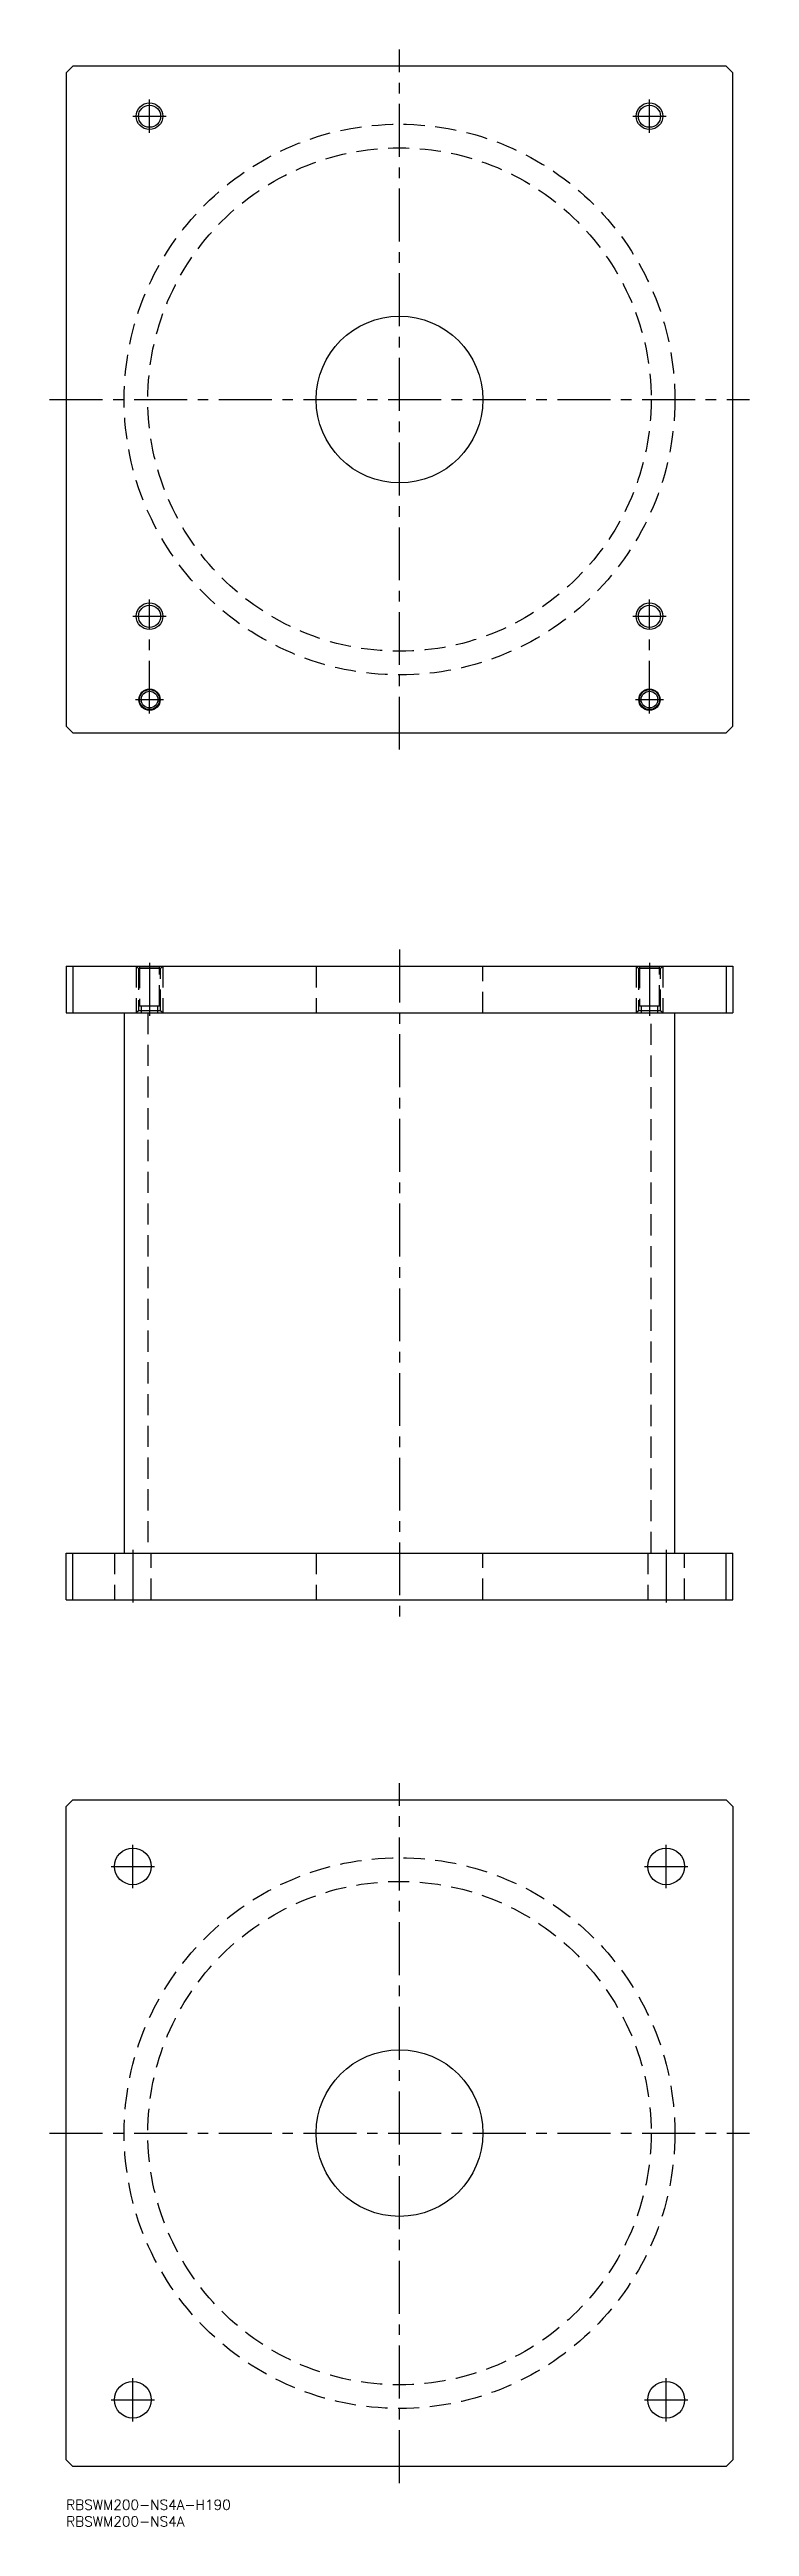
# Model space of a CAD drawing. Extents: x -5 to 205, y -8 to 735.
import ezdxf

# ---------------------------------------------------------------- set-up
doc = ezdxf.new("R2010")
doc.units = 0
doc.header["$LTSCALE"] = 0.5
doc.linetypes.add('CENTER', pattern=[50.8, 31.75, -6.35, 6.35, -6.35])
doc.linetypes.add('DASHED', pattern=[19.05, 12.7, -6.35])
for name, color, linetype in [('MSM_CENTER', 1, 'CENTER'), ('MSM_CONTINUOUS', 7, 'CONTINUOUS'), ('MSM_DASHED', 4, 'DASHED'), ('MSM_NARROW', 5, 'CONTINUOUS'), ('MSM_PART_NUMBER', 7, 'CONTINUOUS')]:
    doc.layers.add(name, color=color, linetype=linetype)
doc.styles.get("Standard").update_dxf_attribs({"font": 'txt.shx', "height": 3, "bigfont": 'bigfont.shx'})

msp = doc.modelspace()

# ---------------------------------------------------------------- linework, layer by layer
at = {"layer": 'MSM_CENTER'}
for p, q in [((100, 525), (100, 735)), ((20, 715), (30, 715)), ((25, 710), (25, 720)), ((170, 715), (180, 715)), ((175, 710), (175, 720)), ((-5, 630), (205, 630)), ((20, 565), (30, 565)), ((25, 535.8), (25, 570)), ((170, 565), (180, 565)), ((175, 535.8), (175, 570)), ((20.8, 540), (29.2, 540)), ((170.8, 540), (179.2, 540)), ((25, 461), (25, 445)), ((100, 465), (100, 265)), ((175, 461), (175, 445)), ((20, 285), (20, 269)), ((180, 285), (180, 269)), ((100, 5), (100, 215)), ((20, 183.5), (20, 196.5)), ((180, 183.5), (180, 196.5)), ((13.5, 190), (26.5, 190)), ((173.5, 190), (186.5, 190)), ((-5, 110), (205, 110)), ((13.5, 30), (26.5, 30)), ((20, 23.5), (20, 36.5)), ((173.5, 30), (186.5, 30)), ((180, 23.5), (180, 36.5))]:
    msp.add_line(p, q, dxfattribs=at)
at = {"layer": 'MSM_CONTINUOUS'}
for p, q in [((2, 730), (0, 728)), ((198, 730), (2, 730)), ((200, 728), (198, 730)), ((0, 728), (0, 532)), ((200, 532), (200, 728)), ((0, 532), (2, 530)), ((2, 530), (198, 530)), ((198, 530), (200, 532)), ((0, 460), (0, 446)), ((0, 460), (200, 460)), ((2, 460), (2, 446)), ((198, 460), (198, 446)), ((200, 460), (200, 446)), ((0, 446), (200, 446)), ((17.4, 446), (17.4, 284)), ((182.6, 284), (182.6, 446)), ((0, 270), (0, 284)), ((0, 284), (200, 284)), ((2, 270), (2, 284)), ((198, 270), (198, 284)), ((200, 270), (200, 284)), ((0, 270), (200, 270)), ((0, 208), (2, 210)), ((2, 210), (198, 210)), ((198, 210), (200, 208)), ((0, 12), (0, 208)), ((200, 208), (200, 12)), ((2, 10), (0, 12)), ((198, 10), (2, 10)), ((200, 12), (198, 10))]:
    msp.add_line(p, q, dxfattribs=at)
for centre, radius in [((25, 715), 3.3235), ((175, 715), 3.3235), ((100, 630), 25), ((25, 565), 3.3235), ((175, 565), 3.3235), ((25, 540), 3.2), ((25, 540), 3), ((25, 540), 2.5), ((175, 540), 3.2), ((175, 540), 3), ((175, 540), 2.5), ((20, 190), 5.5), ((180, 190), 5.5), ((100, 110), 25), ((20, 30), 5.5), ((180, 30), 5.5)]:
    msp.add_circle(centre, radius, dxfattribs=at)
at = {"layer": 'MSM_DASHED'}
for p, q in [((21, 460), (21.6765, 459.3235)), ((21, 460), (21, 446)), ((21.6765, 459.3235), (21.6765, 446.6765)), ((28.3235, 459.3235), (21.6765, 459.3235)), ((21.8, 460), (22, 459.8)), ((22, 459.8), (22, 448)), ((28, 459.8), (22, 459.8)), ((28, 459.8), (28.2, 460)), ((28, 448), (28, 459.8)), ((28.3235, 459.3235), (29, 460)), ((28.3235, 446.6765), (28.3235, 459.3235)), ((29, 460), (29, 446)), ((75, 460), (75, 446)), ((125, 446), (125, 460)), ((171, 460), (171.6765, 459.3235)), ((171, 460), (171, 446)), ((171.6765, 459.3235), (171.6765, 446.6765)), ((178.3235, 459.3235), (171.6765, 459.3235)), ((171.8, 460), (172, 459.8)), ((172, 459.8), (172, 448)), ((178, 459.8), (172, 459.8)), ((178, 459.8), (178.2, 460)), ((178, 448), (178, 459.8)), ((178.3235, 459.3235), (179, 460)), ((178.3235, 446.6765), (178.3235, 459.3235)), ((179, 460), (179, 446)), ((21.6765, 446.6765), (21, 446)), ((28.3235, 446.6765), (21.6765, 446.6765)), ((28, 448), (22, 448)), ((22.5, 448), (22.5, 446)), ((24.5, 446), (24.5, 284)), ((27.5, 446), (27.5, 448)), ((29, 446), (28.3235, 446.6765)), ((171.6765, 446.6765), (171, 446)), ((178.3235, 446.6765), (171.6765, 446.6765)), ((178, 448), (172, 448)), ((172.5, 448), (172.5, 446)), ((175.5, 284), (175.5, 446)), ((177.5, 446), (177.5, 448)), ((179, 446), (178.3235, 446.6765)), ((14.5, 284), (14.5, 270)), ((25.5, 270), (25.5, 284)), ((75, 284), (75, 270)), ((125, 270), (125, 284)), ((174.5, 284), (174.5, 270)), ((185.5, 270), (185.5, 284))]:
    msp.add_line(p, q, dxfattribs=at)
for centre, radius in [((100, 630), 82.6), ((100, 630), 75.5), ((100, 110), 82.6), ((100, 110), 75.5)]:
    msp.add_circle(centre, radius, dxfattribs=at)
at = {"layer": 'MSM_NARROW'}
for centre in [(25, 715), (175, 715), (25, 565), (175, 565)]:
    msp.add_circle(centre, 4, dxfattribs=at)

# ---------------------------------------------------------------- texts
at = {"layer": 'MSM_PART_NUMBER'}
for s, p in [('RBSWM200-NS4A-H190', (0, -3)), ('RBSWM200-NS4A', (0, -8))]:
    msp.add_text(s, height=3, dxfattribs=at).set_placement(p)

doc.saveas('drawing.dxf')
